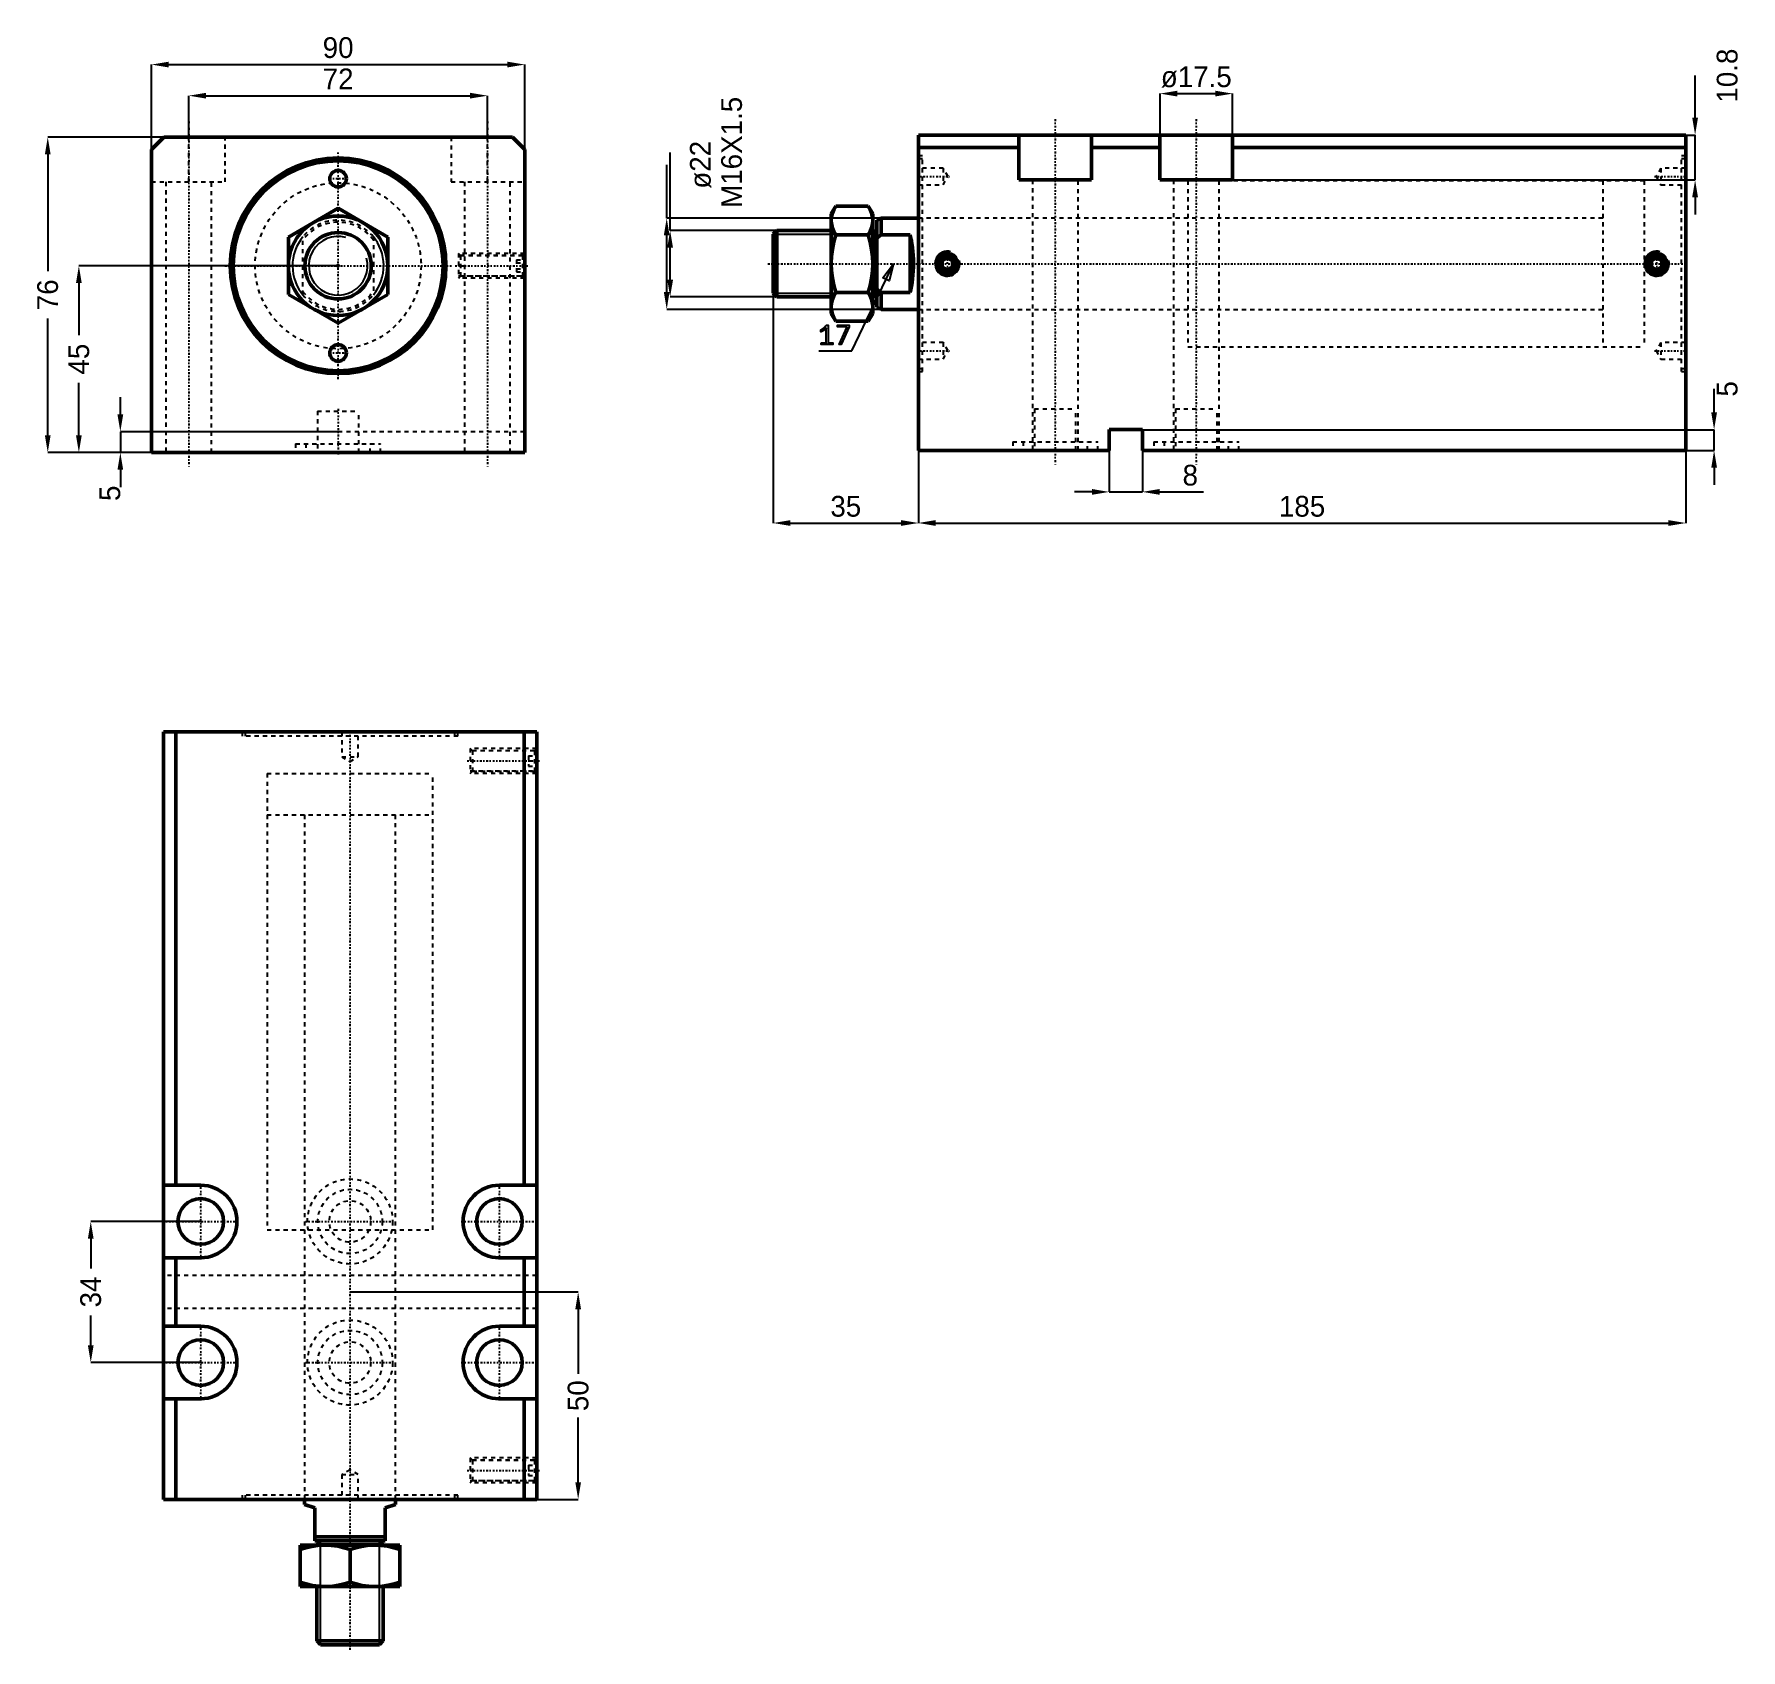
# Model space of a CAD drawing. Header units: millimetres. Extents: x -73 to 338, y -334 to 56.
import ezdxf

# ---------------------------------------------------------------- set-up
doc = ezdxf.new("R2010")
doc.units = ezdxf.units.MM
doc.linetypes.add('Center', pattern=[1.5, 0.45, -0.5, 0.05, -0.5])
doc.linetypes.add('Dashed', pattern=[2, 1, -1])
for name, color, linetype, lineweight in [('2d ConnectionPoints', 7, 'Continuous', 50), ('AM_0', 7, 'Continuous', 50), ('AM_5', 3, 'Continuous', 25), ('AM_7', 7, 'Center', 25), ('AM_9', 6, 'Dashed', 25)]:
    doc.layers.add(name, color=color, linetype=linetype, lineweight=lineweight)
doc.dimstyles.new('ISO-25', dxfattribs={"dimtxt": 2.5, "dimasz": 2.5, "dimexe": 1.25, "dimexo": 0.625, "dimtad": 1, "dimtxsty": 'Standard', "dimcen": 2.5, "dimadec": 0, "dimazin": 0, "dimtfac": 1, "dimtmove": 0, "dimatfit": 3, "dimfxl": 0, "dimarcsym": 0})

# ---------------------------------------------------------------- blocks, each defined once
blk = doc.blocks.new('1_JECX_MF_EXLA_40_100_0_rod__0_in_JECX_MF_160_EXLA_40_100_0__0')
at = {"layer": 'AM_0'}
for p, q in [((-12, 6.93), (0, 13.86)), ((0, 13.86), (12, 6.93)), ((-12, -6.93), (-12, 6.93)), ((12, 6.93), (12, -6.93)), ((0, -13.86), (-12, -6.93)), ((12, -6.93), (0, -13.86))]:
    blk.add_line(p, q, dxfattribs=at)
for radius in [12, 8]:
    blk.add_circle((0, 0), radius, dxfattribs=at)
at = {"layer": 'AM_5'}
blk.add_arc((0, 0), 7.08, 75, 15, dxfattribs=at)
at = {"layer": 'AM_9'}
for p, q in [((-8.5, -6.98), (-8.5, 6.98)), ((8.5, 6.98), (8.5, -6.98))]:
    blk.add_line(p, q, dxfattribs=at)
for points in [[(-8.5, 6.98), (-9.08, 6.21), (-9.58, 5.4), (-10.02, 4.54), (-10.38, 3.65), (-10.65, 2.74), (-10.85, 1.8), (-10.97, 0.84), (-11, -0.12), (-10.95, -1.07), (-10.81, -2.02), (-10.59, -2.96), (-10.3, -3.87), (-9.92, -4.75), (-9.47, -5.6), (-8.94, -6.4), (-8.5, -6.98)], [(8.5, -6.98), (9.08, -6.21), (9.58, -5.4), (10.02, -4.54), (10.38, -3.65), (10.65, -2.74), (10.85, -1.8), (10.97, -0.84), (11, 0.12), (10.95, 1.07), (10.81, 2.02), (10.59, 2.96), (10.3, 3.87), (9.92, 4.75), (9.47, 5.6), (8.94, 6.4), (8.5, 6.98)]]:
    blk.add_lwpolyline(points, dxfattribs=at)
for radius, start, end in [(11, 39.4006, 140.5994), (10.5, 35.9506, 144.0494), (10.5, 215.9506, 324.0494), (11, 219.4006, 320.5994)]:
    blk.add_arc((0, 0), radius, start, end, dxfattribs=at)
blk = doc.blocks.new('2_JECX_MF_EXLA_40_100_0_body__0_in_JECX_MF_160_EXLA_40_100_0__0')
at = {"layer": 'AM_0'}
for p, q in [((-42, 31), (-45, 28)), ((42, 31), (-42, 31)), ((45, 28), (42, 31)), ((-45, 28), (-45, -45)), ((45, -45), (45, 28)), ((-45, -45), (45, -45))]:
    blk.add_line(p, q, dxfattribs=at)
for centre, radius in [((0, 0), 26), ((0, 0), 25.3), ((0, 21), 2), ((0, -21), 2)]:
    blk.add_circle(centre, radius, dxfattribs=at)
at = {"layer": 'AM_5', "linetype": 'Dashed'}
for p, q in [((45, 3), (29, 3)), ((45, -3), (29, -3))]:
    blk.add_line(p, q, dxfattribs=at)
at = {"layer": 'AM_7'}
for p, q in [((-36, 34.8), (-36, -48.8)), ((36, 34.8), (36, -48.8)), ((0, -27.3), (0, 27.3)), ((-2.1, 21), (2.1, 21)), ((-27.3, 0), (27.3, 0)), ((28.2, 0), (45.8, 0)), ((-2.1, -21), (2.1, -21)), ((0, -34.5), (0, -45.5))]:
    blk.add_line(p, q, dxfattribs=at)
at = {"layer": 'AM_9'}
for p, q in [((-36, 20.2), (-36, 31)), ((-27.25, 20.2), (-27.25, 31)), ((27.25, 31), (27.25, 20.2)), ((36, 20.2), (36, 31)), ((-45, 20.2), (-27.25, 20.2)), ((-41.5, 20.2), (-41.5, -45)), ((-30.5, -45), (-30.5, 20.2)), ((27.25, 20.2), (45, 20.2)), ((30.5, 20.2), (30.5, -45)), ((41.5, -45), (41.5, 20.2)), ((29.54, 2.46), (29, 3)), ((29, 3), (29, -3)), ((44.5, 2.4), (29, 2.4)), ((44.46, 2.46), (29.54, 2.46)), ((29.54, 2.46), (29.54, -2.46)), ((43, 1.44), (45, 1.44)), ((43, 1.44), (43, -1.44)), ((43, 0.72), (45, 0.72)), ((45, 3), (44.46, 2.46)), ((44.46, 2.46), (44.46, -2.46)), ((45, 1.9), (44.5, 2.4)), ((44.5, 2.4), (44.5, -2.4)), ((29, -2.4), (44.5, -2.4)), ((29, -3), (29.54, -2.46)), ((29.54, -2.46), (44.46, -2.46)), ((43, -0.72), (45, -0.72)), ((43, -1.44), (45, -1.44)), ((44.46, -2.46), (45, -3)), ((44.5, -2.4), (45, -1.9)), ((-5, -35), (5, -35)), ((-5, -35), (-5, -45)), ((5, -45), (5, -35)), ((45, -40), (-45, -40)), ((-10.25, -42.9), (10.25, -42.9)), ((-10.25, -42.9), (-10.25, -45)), ((-7.75, -42.9), (-7.75, -45)), ((7.75, -45), (7.75, -42.9)), ((10.25, -45), (10.25, -42.9))]:
    blk.add_line(p, q, dxfattribs=at)
blk.add_circle((0, 0), 20, dxfattribs=at)
blk = doc.blocks.new('*D3')
at = {"layer": 'AM_5', "color": 0, "lineweight": -2}
for p, q in [((-45, 28), (-45, 48.5)), ((-40.83, 48.5), (40.83, 48.5)), ((45, 28), (45, 48.5))]:
    blk.add_line(p, q, dxfattribs=at)
at = {"layer": 'AM_5', "color": 0}
for points in [[(-40.83, 49.19), (-40.83, 47.81), (-45, 48.5)], [(40.83, 47.81), (40.83, 49.19), (45, 48.5)]]:
    blk.add_solid(points, dxfattribs=at)
at = {"layer": 'Defpoints', "color": 0}
for p in [(45, 48.5), (-45, 28), (45, 28)]:
    blk.add_point(p, dxfattribs=at)
at = {"layer": 'AM_5', "color": 0, "insert": (0, 52.55), "char_height": 5, "attachment_point": 5}
blk.add_mtext('90', dxfattribs=at)
blk = doc.blocks.new('*D4')
at = {"layer": 'AM_5', "color": 0, "lineweight": -2}
for p, q in [((-36, 31), (-36, 41)), ((-31.83, 41), (31.83, 41)), ((36, 31), (36, 41))]:
    blk.add_line(p, q, dxfattribs=at)
at = {"layer": 'AM_5', "color": 0}
for points in [[(-31.83, 41.69), (-31.83, 40.31), (-36, 41)], [(31.83, 40.31), (31.83, 41.69), (36, 41)]]:
    blk.add_solid(points, dxfattribs=at)
at = {"layer": 'Defpoints', "color": 0}
for p in [(36, 41), (-36, 31), (36, 31)]:
    blk.add_point(p, dxfattribs=at)
at = {"layer": 'AM_5', "color": 0, "insert": (0, 45.05), "char_height": 5, "attachment_point": 5}
blk.add_mtext('72', dxfattribs=at)
blk = doc.blocks.new('*D5')
at = {"layer": 'AM_5', "color": 0, "lineweight": -2}
for p, q in [((-42, 31), (-70, 31)), ((-70, 26.83), (-70, -1.31)), ((-70, -40.83), (-70, -12.69)), ((-45, -45), (-70, -45))]:
    blk.add_line(p, q, dxfattribs=at)
at = {"layer": 'AM_5', "color": 0}
for points in [[(-69.31, 26.83), (-70.69, 26.83), (-70, 31)], [(-70.69, -40.83), (-69.31, -40.83), (-70, -45)]]:
    blk.add_solid(points, dxfattribs=at)
at = {"layer": 'Defpoints', "color": 0}
for p in [(-42, 31), (-70, -45), (-45, -45)]:
    blk.add_point(p, dxfattribs=at)
at = {"layer": 'AM_5', "color": 0, "insert": (-70, -7), "char_height": 5, "attachment_point": 5, "rotation": 90}
blk.add_mtext('76', dxfattribs=at)
blk = doc.blocks.new('*D6')
at = {"layer": 'AM_5', "color": 0, "lineweight": -2}
for p, q in [((0, 0), (-62.5, 0)), ((-62.5, -4.17), (-62.5, -16.75)), ((-62.5, -40.83), (-62.5, -28.25)), ((-45, -45), (-62.5, -45))]:
    blk.add_line(p, q, dxfattribs=at)
at = {"layer": 'AM_5', "color": 0}
for points in [[(-61.81, -4.17), (-63.19, -4.17), (-62.5, 0)], [(-63.19, -40.83), (-61.81, -40.83), (-62.5, -45)]]:
    blk.add_solid(points, dxfattribs=at)
at = {"layer": 'Defpoints', "color": 0}
for p in [(0, 0), (-62.5, -45), (-45, -45)]:
    blk.add_point(p, dxfattribs=at)
at = {"layer": 'AM_5', "color": 0, "insert": (-62.5, -22.5), "char_height": 5, "attachment_point": 5, "rotation": 90}
blk.add_mtext('45', dxfattribs=at)
blk = doc.blocks.new('*D7')
at = {"layer": 'AM_5', "color": 0, "lineweight": -2}
for p, q in [((-52.5, -35.83), (-52.5, -31.67)), ((0, -40), (-52.5, -40)), ((-52.5, -40), (-52.5, -45)), ((-45, -45), (-52.5, -45)), ((-52.5, -49.17), (-52.5, -53.33))]:
    blk.add_line(p, q, dxfattribs=at)
at = {"layer": 'AM_5', "color": 0}
for points in [[(-53.19, -35.83), (-51.81, -35.83), (-52.5, -40)], [(-51.81, -49.17), (-53.19, -49.17), (-52.5, -45)]]:
    blk.add_solid(points, dxfattribs=at)
at = {"layer": 'Defpoints', "color": 0}
for p in [(0, -40), (-52.5, -45), (-45, -45)]:
    blk.add_point(p, dxfattribs=at)
at = {"layer": 'AM_5', "color": 0, "insert": (-55, -54.83), "char_height": 5, "attachment_point": 5, "rotation": 90}
blk.add_mtext('5', dxfattribs=at)
blk = doc.blocks.new('1_JECX_MF_EXLA_40_100_0_rod__0_in_JECX_MF_160_EXLA_40_100_0__4')
at = {"layer": 'AM_0'}
for p, q in [((-11, 0), (-11, -1.19)), ((11, -1.19), (11, 0)), ((-8.5, -2), (-11, -1.19)), ((-8.5, -10), (-8.5, -2)), ((11, -1.19), (8.5, -2)), ((8.5, -2), (8.5, -10)), ((-12, -11), (12, -11)), ((-12, -21), (-12, -11)), ((-8.5, -9), (8.5, -9)), ((-8.5, -10), (8.5, -10)), ((-7.08, -10), (-8, -10.92)), ((-8, -10.92), (8, -10.92)), ((-8, -10.92), (-8, -11)), ((0, -19.93), (0, -12.07)), ((8, -10.92), (7.08, -10)), ((8, -11), (8, -10.92)), ((12, -11), (12, -21)), ((-12, -21), (12, -21)), ((-8, -21), (-8, -34.08)), ((8, -34.08), (8, -21)), ((-8, -34.08), (-7.08, -35)), ((-8, -34.08), (8, -34.08)), ((-7.08, -35), (7.08, -35)), ((7.08, -35), (8, -34.08))]:
    blk.add_line(p, q, dxfattribs=at)
for points in [[(-6, -11), (-6.43, -11.01), (-7.83, -11.11), (-9.22, -11.32), (-10.62, -11.65), (-12, -12.07)], [(0, -12.07), (-1.46, -11.63), (-2.94, -11.29), (-4.46, -11.08), (-6, -11)], [(6, -11), (5.57, -11.01), (4.17, -11.11), (2.78, -11.32), (1.38, -11.65), (0, -12.07)], [(12, -12.07), (10.54, -11.63), (9.06, -11.29), (7.54, -11.08), (6, -11)], [(-12, -19.93), (-10.54, -20.37), (-9.06, -20.71), (-7.54, -20.92), (-6, -21)], [(-6, -21), (-5.57, -20.99), (-4.17, -20.89), (-2.78, -20.68), (-1.38, -20.35), (0, -19.93)], [(0, -19.93), (1.46, -20.37), (2.94, -20.71), (4.46, -20.92), (6, -21)], [(6, -21), (6.43, -20.99), (7.83, -20.89), (9.22, -20.68), (10.62, -20.35), (12, -19.93)]]:
    blk.add_lwpolyline(points, dxfattribs=at)
at = {"layer": 'AM_5'}
for p, q in [((-7.08, -35), (-7.08, -10)), ((7.08, -35), (7.08, -10))]:
    blk.add_line(p, q, dxfattribs=at)
at = {"layer": 'AM_7'}
blk.add_line((0, -36.25), (0, 185.36), dxfattribs=at)
at = {"layer": 'AM_9'}
for p, q in [((-20, 175), (20, 175)), ((-20, 175), (-20, 165)), ((20, 165), (20, 175)), ((-20, 165), (20, 165)), ((-11, 165), (-11, 0)), ((11, 0), (11, 165))]:
    blk.add_line(p, q, dxfattribs=at)
blk = doc.blocks.new('2_JECX_MF_EXLA_40_100_0_body__0_in_JECX_MF_160_EXLA_40_100_0__4')
at = {"layer": 'AM_0'}
for p, q in [((45, 185), (-45, 185)), ((-45, 185), (-45, 0)), ((-42, 185), (-42, 75.75)), ((42, 185), (42, 75.75)), ((45, 185), (45, 0)), ((-36, 75.75), (-45, 75.75)), ((45, 75.75), (36, 75.75)), ((-45, 58.25), (-36, 58.25)), ((-42, 58.25), (-42, 41.75)), ((36, 58.25), (45, 58.25)), ((42, 58.25), (42, 41.75)), ((-36, 41.75), (-45, 41.75)), ((45, 41.75), (36, 41.75)), ((-45, 24.25), (-36, 24.25)), ((-42, 24.25), (-42, 0)), ((36, 24.25), (45, 24.25)), ((42, 24.25), (42, 0)), ((45, 0), (-45, 0))]:
    blk.add_line(p, q, dxfattribs=at)
for centre in [(-36, 67), (36, 67), (-36, 33), (36, 33)]:
    blk.add_circle(centre, 5.5, dxfattribs=at)
for centre, start, end in [((-36, 67), 270, 90), ((36, 67), 90, 270), ((-36, 33), 270, 90), ((36, 33), 90, 270)]:
    blk.add_arc(centre, 8.75, start, end, dxfattribs=at)
at = {"layer": 'AM_5', "linetype": 'Dashed'}
for p, q in [((45, 181), (29, 181)), ((45, 175), (29, 175)), ((45, 10), (29, 10)), ((45, 4), (29, 4))]:
    blk.add_line(p, q, dxfattribs=at)
at = {"layer": 'AM_7'}
for p, q in [((28.2, 178), (45.8, 178)), ((-36, 57.8125), (-36, 76.1875)), ((36, 57.8125), (36, 76.1875)), ((-45.1875, 67), (-26.8125, 67)), ((-10.7625, 67), (10.7625, 67)), ((26.8125, 67), (45.1875, 67)), ((-36, 23.8125), (-36, 42.1875)), ((36, 23.8125), (36, 42.1875)), ((-45.1875, 33), (-26.8125, 33)), ((-10.7625, 33), (10.7625, 33)), ((26.8125, 33), (45.1875, 33)), ((28.2, 7), (45.8, 7))]:
    blk.add_line(p, q, dxfattribs=at)
at = {"layer": 'AM_9'}
for p, q in [((-26, 185), (-26, 184)), ((26, 184), (-26, 184)), ((-25.3, 185), (-25.3, 184)), ((-2, 185), (-2, 179)), ((2, 179), (2, 185)), ((25.3, 184), (25.3, 185)), ((26, 184), (26, 185)), ((-2, 179), (2, 179)), ((-2, 179), (0, 177.8453)), ((0, 177.8453), (2, 179)), ((29, 181), (29, 175)), ((29.5415, 180.4585), (29, 181)), ((44.5, 180.4), (29, 180.4)), ((44.4585, 180.4585), (29.5415, 180.4585)), ((29.5415, 180.4585), (29.5415, 175.5415)), ((43, 179.25), (45, 179.25)), ((43, 179.25), (43, 176.75)), ((43, 178), (45, 178)), ((45, 181), (44.4585, 180.4585)), ((44.4585, 180.4585), (44.4585, 175.5415)), ((45, 179.9), (44.5, 180.4)), ((44.5, 180.4), (44.5, 175.6)), ((-20, 175), (20, 175)), ((-20, 175), (-20, 65)), ((20, 65), (20, 175)), ((29, 175.6), (44.5, 175.6)), ((29, 175), (29.5415, 175.5415)), ((29.5415, 175.5415), (44.4585, 175.5415)), ((43, 176.75), (45, 176.75)), ((44.4585, 175.5415), (45, 175)), ((44.5, 175.6), (45, 176.1)), ((-20, 65), (20, 65)), ((-11, 65), (-11, 0)), ((11, 0), (11, 65)), ((45, 54), (-45, 54)), ((45, 46), (-45, 46)), ((29, 10), (29, 4)), ((29.5415, 9.4585), (29, 10)), ((44.5, 9.4), (29, 9.4)), ((44.4585, 9.4585), (29.5415, 9.4585)), ((29.5415, 9.4585), (29.5415, 4.5415)), ((43, 8.25), (45, 8.25)), ((43, 8.25), (43, 5.75)), ((45, 10), (44.4585, 9.4585)), ((44.4585, 9.4585), (44.4585, 4.5415)), ((45, 8.9), (44.5, 9.4)), ((44.5, 9.4), (44.5, 4.6)), ((0, 7.1547), (-2, 6)), ((-2, 6), (-2, 0)), ((-2, 6), (2, 6)), ((2, 6), (0, 7.1547)), ((2, 0), (2, 6)), ((29, 4.6), (44.5, 4.6)), ((29, 4), (29.5415, 4.5415)), ((29.5415, 4.5415), (44.4585, 4.5415)), ((43, 7), (45, 7)), ((43, 5.75), (45, 5.75)), ((44.4585, 4.5415), (45, 4)), ((44.5, 4.6), (45, 5.1)), ((26, 1), (-26, 1)), ((-26, 1), (-26, 0)), ((-25.3, 1), (-25.3, 0)), ((25.3, 0), (25.3, 1)), ((26, 0), (26, 1))]:
    blk.add_line(p, q, dxfattribs=at)
for centre, radius in [((0, 67), 10.25), ((0, 67), 7.75), ((0, 67), 5), ((0, 33), 10.25), ((0, 33), 7.75), ((0, 33), 5)]:
    blk.add_circle(centre, radius, dxfattribs=at)
blk = doc.blocks.new('*D13')
at = {"layer": 'AM_5', "color": 0, "lineweight": -2}
for p, q in [((2.87, -247.34), (57.87, -247.34)), ((57.87, -251.51), (57.87, -267.09)), ((57.87, -293.18), (57.87, -277.59)), ((47.87, -297.34), (57.87, -297.34))]:
    blk.add_line(p, q, dxfattribs=at)
at = {"layer": 'AM_5', "color": 0}
for points in [[(57.18, -251.51), (58.56, -251.51), (57.87, -247.34)], [(57.18, -293.18), (58.56, -293.18), (57.87, -297.34)]]:
    blk.add_solid(points, dxfattribs=at)
at = {"layer": 'Defpoints', "color": 0}
for p in [(2.87, -247.34), (57.87, -247.34), (47.87, -297.34)]:
    blk.add_point(p, dxfattribs=at)
at = {"layer": 'AM_5', "color": 0, "insert": (57.87, -272.34), "char_height": 5, "attachment_point": 5, "rotation": 90}
blk.add_mtext('50', dxfattribs=at)
blk = doc.blocks.new('*D14')
at = {"layer": 'AM_5', "color": 0, "lineweight": -2}
for p, q in [((-33.13, -230.34), (-59.63, -230.34)), ((-59.63, -234.51), (-59.63, -241.68)), ((-59.63, -260.18), (-59.63, -253.01)), ((-33.13, -264.34), (-59.63, -264.34))]:
    blk.add_line(p, q, dxfattribs=at)
at = {"layer": 'AM_5', "color": 0}
for points in [[(-60.32, -234.51), (-58.94, -234.51), (-59.63, -230.34)], [(-60.32, -260.18), (-58.94, -260.18), (-59.63, -264.34)]]:
    blk.add_solid(points, dxfattribs=at)
at = {"layer": 'Defpoints', "color": 0}
for p in [(-59.63, -230.34), (-33.13, -230.34), (-33.13, -264.34)]:
    blk.add_point(p, dxfattribs=at)
at = {"layer": 'AM_5', "color": 0, "insert": (-59.63, -247.34), "char_height": 5, "attachment_point": 5, "rotation": 90}
blk.add_mtext('34', dxfattribs=at)
blk = doc.blocks.new('1_JECX_MF_EXLA_40_100_0_rod__0_in_JECX_MF_160_EXLA_40_100_0__2')
at = {"layer": 'AM_0'}
for p, q in [((-19.93, 13.86), (-21, 12)), ((-19.93, 13.86), (-12.07, 13.86)), ((-11, 12), (-12.07, 13.86)), ((-21, 12), (-21, -12)), ((-11, 12), (-11, -12)), ((-9, 11), (-10, 10.5)), ((-10, 10.5), (-10, -10.5)), ((0, 11), (-9, 11)), ((-9, 11), (-9, 6.98)), ((-34.08, 8), (-35, 7.08)), ((-35, 7.08), (-35, -7.08)), ((-34.08, 8), (-34.08, -8)), ((-21, 8), (-34.08, 8)), ((-19.93, 6.93), (-12.07, 6.93)), ((-10.92, 8), (-11, 8)), ((-10, 7.08), (-10.92, 8)), ((-10.92, 8), (-10.92, -8)), ((-9, 6.98), (-10, 6.16)), ((-2, 6.98), (-9, 6.98)), ((-2, 6.98), (-2, -6.98)), ((-35, -7.08), (-34.08, -8)), ((-34.08, -8), (-21, -8)), ((-19.93, -6.93), (-12.07, -6.93)), ((-11, -8), (-10.92, -8)), ((-10.92, -8), (-10, -7.08)), ((-10, -6.16), (-9, -6.98)), ((-9, -6.98), (-2, -6.98)), ((-9, -6.98), (-9, -11)), ((-21, -12), (-19.93, -13.86)), ((-12.07, -13.86), (-11, -12)), ((-10, -10.5), (-9, -11)), ((-9, -11), (0, -11)), ((-19.93, -13.86), (-12.07, -13.86))]:
    blk.add_line(p, q, dxfattribs=at)
for points in [[(-19.93, 13.86), (-20.37, 13.01), (-20.71, 12.16), (-20.92, 11.28), (-21, 10.39)], [(-11, 10.39), (-11.01, 10.64), (-11.11, 11.45), (-11.32, 12.25), (-11.65, 13.06), (-12.07, 13.86)], [(-21, 10.39), (-20.99, 10.15), (-20.89, 9.34), (-20.68, 8.53), (-20.35, 7.73), (-19.93, 6.93)], [(-12.07, 6.93), (-11.63, 7.77), (-11.29, 8.63), (-11.08, 9.51), (-11, 10.39)], [(-19.93, 6.93), (-20.37, 5.25), (-20.7, 3.54), (-20.92, 1.79), (-21, 0.02), (-21, 0)], [(-11, 0), (-11.07, 1.74), (-11.28, 3.46), (-11.62, 5.21), (-12.07, 6.93)], [(-2, -6.98), (-1.81, -6.21), (-1.65, -5.4), (-1.51, -4.54), (-1.39, -3.65), (-1.3, -2.74), (-1.24, -1.8), (-1.2, -0.84), (-1.19, 0.12), (-1.2, 1.07), (-1.25, 2.02), (-1.32, 2.96), (-1.42, 3.87), (-1.54, 4.75), (-1.69, 5.6), (-1.86, 6.4), (-2, 6.98)], [(-21, 0), (-20.93, -1.74), (-20.72, -3.46), (-20.38, -5.21), (-19.93, -6.93)], [(-12.07, -6.93), (-11.63, -5.25), (-11.3, -3.54), (-11.08, -1.79), (-11, -0.02), (-11, 0)], [(-19.93, -6.93), (-20.37, -7.77), (-20.71, -8.63), (-20.92, -9.51), (-21, -10.39)], [(-11, -10.39), (-11.01, -10.15), (-11.11, -9.34), (-11.32, -8.53), (-11.65, -7.73), (-12.07, -6.93)], [(-21, -10.39), (-20.99, -10.64), (-20.89, -11.45), (-20.68, -12.25), (-20.35, -13.06), (-19.93, -13.86)], [(-12.07, -13.86), (-11.63, -13.01), (-11.29, -12.16), (-11.08, -11.28), (-11, -10.39)]]:
    blk.add_lwpolyline(points, dxfattribs=at)
at = {"layer": 'AM_5'}
for p, q in [((-35, 7.08), (-10, 7.08)), ((-35, -7.08), (-10, -7.08))]:
    blk.add_line(p, q, dxfattribs=at)
at = {"layer": 'AM_7'}
blk.add_line((-36.25, 0), (185.05, 0), dxfattribs=at)
at = {"layer": 'AM_9'}
for p, q in [((175, 20), (165, 20)), ((165, 20), (165, -20)), ((175, 20), (175, -20)), ((165, 11), (0, 11)), ((0, -11), (165, -11)), ((165, -20), (175, -20))]:
    blk.add_line(p, q, dxfattribs=at)
blk = doc.blocks.new('2_JECX_MF_EXLA_40_100_0_body__0_in_JECX_MF_160_EXLA_40_100_0__2')
at = {"layer": 'AM_0'}
for p, q in [((0, -45), (0, 31)), ((185, 31), (0, 31)), ((24.25, 31), (24.25, 20.2)), ((41.75, 20.2), (41.75, 31)), ((58.25, 31), (58.25, 20.2)), ((75.75, 20.2), (75.75, 31)), ((185, -45), (185, 31)), ((24.25, 28), (0, 28)), ((58.25, 28), (41.75, 28)), ((185, 28), (75.75, 28)), ((24.25, 20.2), (41.75, 20.2)), ((58.25, 20.2), (75.75, 20.2)), ((7, 1.44), (5.75, 0.72)), ((5.75, 0.72), (5.75, -0.72)), ((8.25, 0.72), (7, 1.44)), ((8.25, -0.72), (8.25, 0.72)), ((178, 1.44), (176.75, 0.72)), ((176.75, 0.72), (176.75, -0.72)), ((179.25, 0.72), (178, 1.44)), ((179.25, -0.72), (179.25, 0.72)), ((5.75, -0.72), (7, -1.44)), ((7, -1.44), (8.25, -0.72)), ((176.75, -0.72), (178, -1.44)), ((178, -1.44), (179.25, -0.72)), ((54, -40), (46, -40)), ((46, -40), (46, -45)), ((54, -45), (54, -40)), ((46, -45), (0, -45)), ((185, -45), (54, -45))]:
    blk.add_line(p, q, dxfattribs=at)
for centre, radius in [((7, 0), 2.46), ((7, 0), 2.4), ((7, 0), 1.9), ((178, 0), 2.46), ((178, 0), 2.4), ((178, 0), 1.9)]:
    blk.add_circle(centre, radius, dxfattribs=at)
at = {"layer": 'AM_5'}
for centre in [(7, 0), (178, 0)]:
    blk.add_arc(centre, 3, 75, 15, dxfattribs=at)
at = {"layer": 'AM_7'}
for p, q in [((33, 34.8), (33, -48.8)), ((67, 34.8), (67, -48.8)), ((-0.36, 21), (7.51, 21)), ((177.49, 21), (185.36, 21)), ((7, -3.15), (7, 3.15)), ((178, -3.15), (178, 3.15)), ((-0.36, -21), (7.51, -21)), ((177.49, -21), (185.36, -21))]:
    blk.add_line(p, q, dxfattribs=at)
at = {"layer": 'AM_9'}
for p, q in [((1, 26), (0, 26)), ((1, 25.3), (0, 25.3)), ((1, -26), (1, 26)), ((184, -26), (184, 26)), ((185, 26), (184, 26)), ((185, 25.3), (184, 25.3)), ((6, 23), (0, 23)), ((7.15, 21), (6, 23)), ((6, 23), (6, 19)), ((6, 19), (7.15, 21)), ((179, 23), (177.85, 21)), ((177.85, 21), (179, 19)), ((185, 23), (179, 23)), ((179, 23), (179, 19)), ((0, 19), (6, 19)), ((27.5, 20.2), (27.5, -45)), ((38.5, -45), (38.5, 20.2)), ((61.5, 20.2), (61.5, -45)), ((175, 20), (65, 20)), ((65, 20), (65, -20)), ((72.5, -45), (72.5, 20.2)), ((175, 20), (175, -20)), ((179, 19), (185, 19)), ((65, 11), (0, 11)), ((0, -11), (65, -11)), ((6, -19), (0, -19)), ((7.15, -21), (6, -19)), ((6, -19), (6, -23)), ((65, -20), (175, -20)), ((179, -19), (177.85, -21)), ((185, -19), (179, -19)), ((179, -19), (179, -23)), ((0, -23), (6, -23)), ((6, -23), (7.15, -21)), ((177.85, -21), (179, -23)), ((179, -23), (185, -23)), ((0, -25.3), (1, -25.3)), ((0, -26), (1, -26)), ((184, -25.3), (185, -25.3)), ((184, -26), (185, -26)), ((28, -35), (38, -35)), ((28, -35), (28, -45)), ((38, -45), (38, -35)), ((62, -35), (72, -35)), ((62, -35), (62, -45)), ((72, -45), (72, -35)), ((22.75, -42.9), (43.25, -42.9)), ((22.75, -42.9), (22.75, -45)), ((25.25, -42.9), (25.25, -45)), ((40.75, -45), (40.75, -42.9)), ((43.25, -45), (43.25, -42.9)), ((56.75, -42.9), (77.25, -42.9)), ((56.75, -42.9), (56.75, -45)), ((59.25, -42.9), (59.25, -45)), ((74.75, -45), (74.75, -42.9)), ((77.25, -45), (77.25, -42.9))]:
    blk.add_line(p, q, dxfattribs=at)
blk = doc.blocks.new('*D26')
at = {"layer": 'AM_5', "color": 0, "lineweight": -2}
for p, q in [((198.13, 31.5), (198.13, 41.5)), ((202.29, 41.5), (211.46, 41.5)), ((215.63, 31.5), (215.63, 41.5))]:
    blk.add_line(p, q, dxfattribs=at)
at = {"layer": 'AM_5', "color": 0}
for points in [[(202.29, 42.2), (202.29, 40.81), (198.13, 41.5)], [(211.46, 42.2), (211.46, 40.81), (215.63, 41.5)]]:
    blk.add_solid(points, dxfattribs=at)
at = {"layer": 'Defpoints', "color": 0}
for p in [(215.63, 41.5), (198.13, 31.5), (215.63, 31.5)]:
    blk.add_point(p, dxfattribs=at)
at = {"layer": 'AM_5', "color": 0, "insert": (206.88, 45.5), "char_height": 5, "attachment_point": 5}
blk.add_mtext('ø17.5', dxfattribs=at)
blk = doc.blocks.new('*D27')
at = {"layer": 'AM_5', "color": 0, "lineweight": -2}
for p, q in [((327.13, 35.67), (327.13, 45.84)), ((215.63, 31.5), (327.13, 31.5)), ((327.13, 20.7), (327.13, 31.5)), ((215.63, 20.7), (327.13, 20.7)), ((327.13, 16.54), (327.13, 12.37))]:
    blk.add_line(p, q, dxfattribs=at)
at = {"layer": 'AM_5', "color": 0}
for points in [[(326.43, 35.67), (327.82, 35.67), (327.13, 31.5)], [(326.43, 16.54), (327.82, 16.54), (327.13, 20.7)]]:
    blk.add_solid(points, dxfattribs=at)
at = {"layer": 'Defpoints', "color": 0}
for p in [(215.63, 31.5), (327.13, 31.5), (215.63, 20.7)]:
    blk.add_point(p, dxfattribs=at)
at = {"layer": 'AM_5', "color": 0, "insert": (334.88, 45.84), "char_height": 5, "attachment_point": 5, "rotation": 90}
blk.add_mtext('10.8', dxfattribs=at)
blk = doc.blocks.new('*D28')
at = {"layer": 'AM_5', "color": 0, "lineweight": -2}
for p, q in [((139.88, -44.5), (139.88, -62)), ((324.88, -44.5), (324.88, -62)), ((144.04, -62), (320.71, -62))]:
    blk.add_line(p, q, dxfattribs=at)
at = {"layer": 'AM_5', "color": 0}
for points in [[(144.04, -61.3), (144.04, -62.69), (139.88, -62)], [(320.71, -61.3), (320.71, -62.69), (324.88, -62)]]:
    blk.add_solid(points, dxfattribs=at)
at = {"layer": 'Defpoints', "color": 0}
for p in [(139.88, -44.5), (324.88, -44.5), (324.88, -62)]:
    blk.add_point(p, dxfattribs=at)
at = {"layer": 'AM_5', "color": 0, "insert": (232.38, -58), "char_height": 5, "attachment_point": 5}
blk.add_mtext('185', dxfattribs=at)
blk = doc.blocks.new('*D29')
at = {"layer": 'AM_5', "color": 0, "lineweight": -2}
for p, q in [((104.88, 0.5), (104.88, -62)), ((139.88, -44.5), (139.88, -62)), ((109.04, -62), (135.71, -62))]:
    blk.add_line(p, q, dxfattribs=at)
at = {"layer": 'AM_5', "color": 0}
for points in [[(109.04, -61.3), (109.04, -62.69), (104.88, -62)], [(135.71, -61.3), (135.71, -62.69), (139.88, -62)]]:
    blk.add_solid(points, dxfattribs=at)
at = {"layer": 'Defpoints', "color": 0}
for p in [(104.88, 0.5), (139.88, -44.5), (139.88, -62)]:
    blk.add_point(p, dxfattribs=at)
at = {"layer": 'AM_5', "color": 0, "insert": (122.38, -58), "char_height": 5, "attachment_point": 5}
blk.add_mtext('35', dxfattribs=at)
blk = doc.blocks.new('*D30')
at = {"layer": 'AM_5', "color": 0, "lineweight": -2}
for p, q in [((79.21, 11.5), (79.21, 24.34)), ((130.88, 11.5), (79.21, 11.5)), ((79.21, -6.33), (79.21, 7.34)), ((130.88, -10.5), (79.21, -10.5))]:
    blk.add_line(p, q, dxfattribs=at)
at = {"layer": 'AM_5', "color": 0}
for points in [[(78.52, 7.34), (79.9, 7.34), (79.21, 11.5)], [(78.52, -6.33), (79.9, -6.33), (79.21, -10.5)]]:
    blk.add_solid(points, dxfattribs=at)
at = {"layer": 'Defpoints', "color": 0}
for p in [(79.21, 11.5), (130.88, 11.5), (130.88, -10.5)]:
    blk.add_point(p, dxfattribs=at)
at = {"layer": 'AM_5', "color": 0, "insert": (87.38, 24.34), "char_height": 5, "attachment_point": 5, "rotation": 90}
blk.add_mtext('ø22', dxfattribs=at)
blk = doc.blocks.new('*D31')
at = {"layer": 'AM_5', "color": 0, "lineweight": -2}
for p, q in [((80.04, 8.5), (80.04, 27.34)), ((105.8, 8.5), (80.04, 8.5)), ((80.04, -3.33), (80.04, 4.34)), ((105.88, -7.5), (80.04, -7.5))]:
    blk.add_line(p, q, dxfattribs=at)
at = {"layer": 'AM_5', "color": 0}
for points in [[(79.35, 4.34), (80.74, 4.34), (80.04, 8.5)], [(79.35, -3.33), (80.74, -3.33), (80.04, -7.5)]]:
    blk.add_solid(points, dxfattribs=at)
at = {"layer": 'Defpoints', "color": 0}
for p in [(80.04, 8.5), (105.8, 8.5), (105.88, -7.5)]:
    blk.add_point(p, dxfattribs=at)
at = {"layer": 'AM_5', "color": 0, "insert": (94.88, 27.34), "char_height": 5, "attachment_point": 5, "rotation": 90}
blk.add_mtext('M16X1.5', dxfattribs=at)
blk = doc.blocks.new('*D32')
at = {"layer": 'AM_5', "color": 0, "lineweight": -2}
for p, q in [((185.88, -39.5), (185.88, -54.5)), ((193.88, -44.5), (193.88, -54.5)), ((181.71, -54.5), (177.54, -54.5)), ((185.88, -54.5), (193.88, -54.5)), ((198.04, -54.5), (208.6, -54.5))]:
    blk.add_line(p, q, dxfattribs=at)
at = {"layer": 'AM_5', "color": 0}
for points in [[(181.71, -53.8), (181.71, -55.19), (185.88, -54.5)], [(198.04, -53.8), (198.04, -55.19), (193.88, -54.5)]]:
    blk.add_solid(points, dxfattribs=at)
at = {"layer": 'Defpoints', "color": 0}
for p in [(185.88, -39.5), (193.88, -44.5), (193.88, -54.5)]:
    blk.add_point(p, dxfattribs=at)
at = {"layer": 'AM_5', "color": 0, "insert": (205.43, -50.5), "char_height": 5, "attachment_point": 5}
blk.add_mtext('8', dxfattribs=at)
blk = doc.blocks.new('*D33')
at = {"layer": 'AM_5', "color": 0, "lineweight": -2}
for p, q in [((331.71, -35.33), (331.71, -29.66)), ((185.88, -39.5), (331.71, -39.5)), ((331.71, -44.5), (331.71, -39.5)), ((193.88, -44.5), (331.71, -44.5)), ((331.71, -48.66), (331.71, -52.83))]:
    blk.add_line(p, q, dxfattribs=at)
at = {"layer": 'AM_5', "color": 0}
for points in [[(331.02, -35.33), (332.4, -35.33), (331.71, -39.5)], [(331.02, -48.66), (332.4, -48.66), (331.71, -44.5)]]:
    blk.add_solid(points, dxfattribs=at)
at = {"layer": 'Defpoints', "color": 0}
for p in [(185.88, -39.5), (193.88, -44.5), (331.71, -44.5)]:
    blk.add_point(p, dxfattribs=at)
at = {"layer": 'AM_5', "color": 0, "insert": (334.88, -29.66), "char_height": 5, "attachment_point": 5, "rotation": 90}
blk.add_mtext('5', dxfattribs=at)

msp = doc.modelspace()

# ---------------------------------------------------------------- linework, layer by layer
at = {"layer": '2d ConnectionPoints'}
for p in [(0, 0), (139.877, 0.505), (2.871, -297.344)]:
    msp.add_point(p, dxfattribs=at)
at = {"layer": 'AM_5'}
for p, q in [((123.877, -20.495), (133.877, 0.505)), ((115.877, -20.495), (123.877, -20.495))]:
    msp.add_line(p, q, dxfattribs=at)
for points in [[(133.877, 0.505), (132.838, -3.615), (131.333, -2.899), (133.877, 0.505)], [(116.485, -18.579), (117.681, -18.579), (117.681, -15.063), (117.681, -15.063), (117.616, -15.128), (117.508, -15.229), (117.508, -15.229), (117.384, -15.334), (117.294, -15.407), (117.294, -15.407), (117.2, -15.48), (117.058, -15.583), (117.058, -15.583), (116.915, -15.679), (116.819, -15.739), (116.819, -15.739), (116.726, -15.793), (116.596, -15.859), (116.596, -15.859), (116.478, -15.906), (116.407, -15.927), (116.407, -15.433), (116.407, -15.433), (116.495, -15.391), (116.635, -15.311), (116.635, -15.311), (116.783, -15.211), (116.886, -15.133), (116.886, -15.133), (116.989, -15.049), (117.14, -14.919), (117.14, -14.919), (117.285, -14.785), (117.378, -14.692), (117.378, -14.692), (117.467, -14.601), (117.586, -14.473), (117.586, -14.473), (117.687, -14.355), (117.746, -14.283), (118.162, -14.283), (118.162, -18.579), (119.247, -18.579), (119.247, -18.995), (116.485, -18.995), (116.485, -18.579)], [(122.678, -14.738), (120.371, -14.738), (120.371, -14.283), (123.218, -14.283), (123.218, -14.738), (121.281, -18.995), (120.748, -18.995), (122.678, -14.738)]]:
    msp.add_lwpolyline(points, dxfattribs=at)

# ---------------------------------------------------------------- block references
for name, p in [('2_JECX_MF_EXLA_40_100_0_body__0_in_JECX_MF_160_EXLA_40_100_0__0', (0, 0)), ('2_JECX_MF_EXLA_40_100_0_body__0_in_JECX_MF_160_EXLA_40_100_0__2', (139.877, 0.505)), ('1_JECX_MF_EXLA_40_100_0_rod__0_in_JECX_MF_160_EXLA_40_100_0__2', (139.877, 0.505)), ('1_JECX_MF_EXLA_40_100_0_rod__0_in_JECX_MF_160_EXLA_40_100_0__0', (0, 0)), ('2_JECX_MF_EXLA_40_100_0_body__0_in_JECX_MF_160_EXLA_40_100_0__4', (2.871, -297.344)), ('1_JECX_MF_EXLA_40_100_0_rod__0_in_JECX_MF_160_EXLA_40_100_0__4', (2.871, -297.344))]:
    msp.add_blockref(name, p)

# ---------------------------------------------------------------- dimensions: what is measured, and where the dimension line sits
for base, p1, p2, text, picture, middle in [((45, 48.5), (-45, 28), (45, 28), '90', '*D3', (0, 48.5)), ((36, 41), (-36, 31), (36, 31), '72', '*D4', (0, 41)), ((215.627, 41.505), (198.127, 31.505), (215.627, 31.505), 'ø17.5', '*D26', (206.877, 41.505)), ((139.877, -61.995), (104.877, 0.505), (139.877, -44.495), '35', '*D29', (122.377, -61.995)), ((193.877, -54.495), (185.877, -39.495), (193.877, -44.495), '8', '*D32', (205.432, -54.495)), ((324.877, -61.995), (139.877, -44.495), (324.877, -44.495), '185', '*D28', (232.377, -61.995))]:
    dim = msp.add_linear_dim(base=base, p1=p1, p2=p2, text=text, dimstyle='ISO-25', override={"dimtxt": 5, "dimasz": 4.166667, "dimexe": 0, "dimexo": 0, "dimgap": 1.5}, dxfattribs=at)
    dim.commit()
    dim.dimension.update_dxf_attribs({"geometry": picture, "text_midpoint": middle, "dimtype": 160})
for base, p1, p2, text, picture, middle in [((327.127, 31.505), (215.627, 20.705), (215.627, 31.505), '10.8', '*D27', (334.877, 45.838)), ((80.044, 8.505), (105.877, -7.495), (105.797, 8.505), 'M16X1.5', '*D31', (94.877, 27.338)), ((-70, -45), (-42, 31), (-45, -45), '76', '*D5', (-70, -7)), ((79.21, 11.505), (130.877, -10.495), (130.877, 11.505), 'ø22', '*D30', (87.377, 24.338)), ((-62.5, -45), (0, 0), (-45, -45), '45', '*D6', (-62.5, -22.5)), ((331.71, -44.495), (185.877, -39.495), (193.877, -44.495), '5', '*D33', (334.877, -29.662)), ((-52.5, -45), (0, -40), (-45, -45), '5', '*D7', (-55, -54.833)), ((-59.629, -230.344), (-33.129, -264.344), (-33.129, -230.344), '34', '*D14', (-59.629, -247.344)), ((57.871, -247.344), (47.871, -297.344), (2.871, -247.344), '50', '*D13', (57.871, -272.344))]:
    dim = msp.add_linear_dim(base=base, p1=p1, p2=p2, angle=90, text=text, dimstyle='ISO-25', override={"dimtxt": 5, "dimasz": 4.166667, "dimexe": 0, "dimexo": 0, "dimgap": 1.5}, dxfattribs=at)
    dim.commit()
    dim.dimension.update_dxf_attribs({"geometry": picture, "text_midpoint": middle, "dimtype": 160, "text_rotation": 90})

doc.saveas('drawing.dxf')
